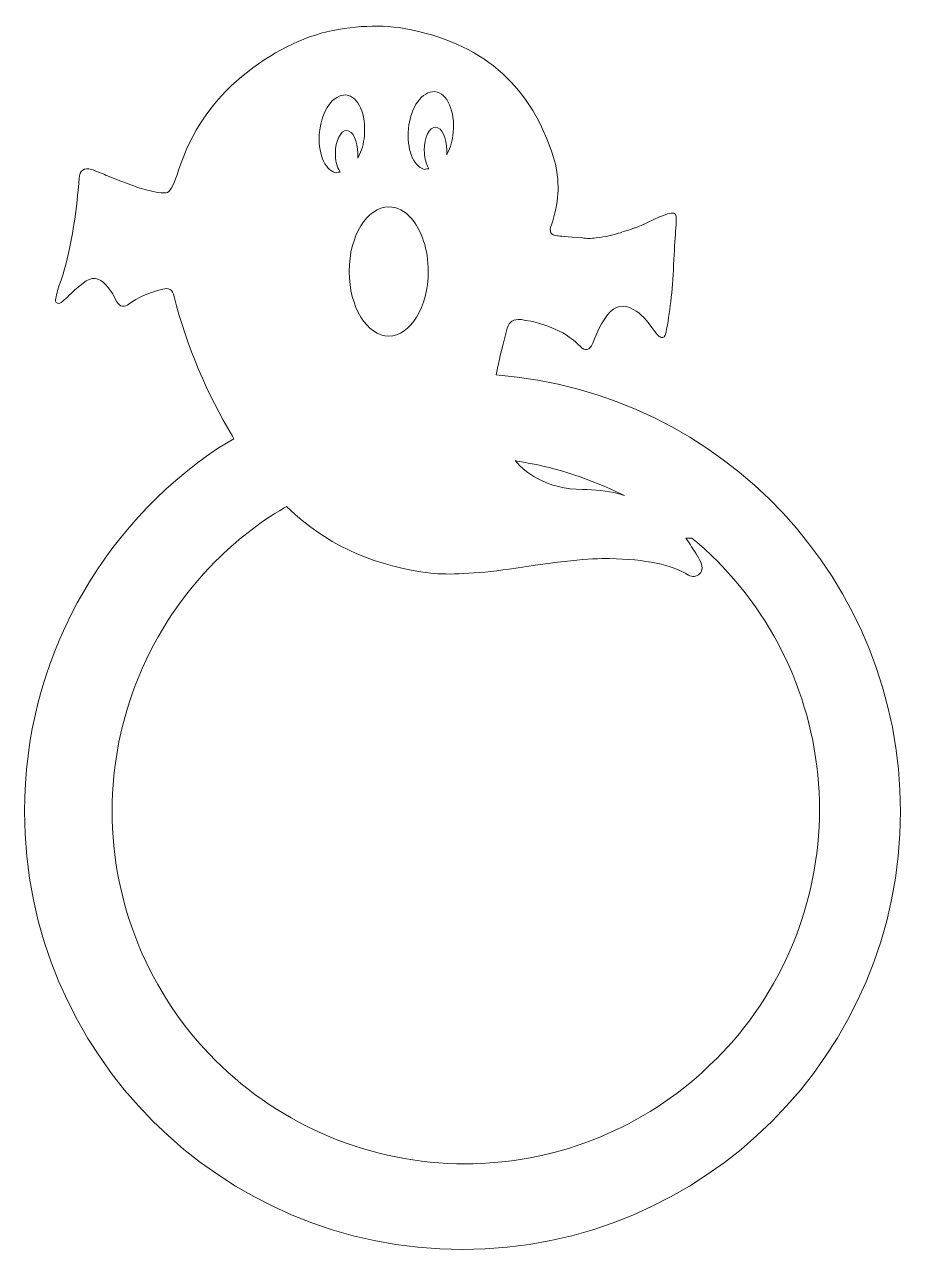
# Model space of a CAD drawing. Header units: inches. Extents: x 0.79 to 2.64, y 0.34 to 2.92.
import ezdxf

# ---------------------------------------------------------------- set-up
doc = ezdxf.new("R2010")
doc.units = ezdxf.units.IN
doc.header["$MEASUREMENT"] = 0
doc.layers.add('Layer 1', color=7, linetype='Continuous')

msp = doc.modelspace()

# ---------------------------------------------------------------- linework, layer by layer
at = {"layer": 'Layer 1', "color": 240, "lineweight": 9, "true_color": 0xed252b}
for points, knots in [([(1.2319, 2.0472), (1.2319, 2.0472), (1.2292, 2.0528), (1.2292, 2.0528), (1.175, 2.1417), (1.1333, 2.2403), (1.1056, 2.3472), (1.1028, 2.3625), (1.0944, 2.3667), (1.0819, 2.3625), (1.0514, 2.3556), (1.0278, 2.3444), (1.0111, 2.3319), (1.0014, 2.3236), (0.9917, 2.325), (0.9847, 2.3361), (0.9764, 2.3542), (0.9681, 2.3653), (0.9625, 2.3708), (0.9472, 2.3889), (0.9319, 2.3903), (0.9139, 2.375), (0.9097, 2.3722), (0.9042, 2.3681), (0.9, 2.3639), (0.8944, 2.3597), (0.8903, 2.3542), (0.8847, 2.35), (0.8792, 2.3444), (0.875, 2.3403), (0.8708, 2.3375), (0.8667, 2.3333), (0.8625, 2.3319), (0.8597, 2.3333), (0.8556, 2.3347), (0.8542, 2.3389), (0.8569, 2.3458), (0.8597, 2.3611), (0.8625, 2.3694), (0.8639, 2.3722), (0.8833, 2.4222), (0.8972, 2.4972), (0.9056, 2.5958), (0.9069, 2.6139), (0.9153, 2.6194), (0.9319, 2.6153), (0.9361, 2.6139), (0.9417, 2.6111), (0.95, 2.6083), (0.9569, 2.6056), (0.9625, 2.6028), (0.9653, 2.6014), (1.0083, 2.5847), (1.0306, 2.5764), (1.0361, 2.575), (1.0653, 2.5667), (1.0833, 2.5639), (1.0917, 2.5667), (1.0986, 2.5708), (1.1069, 2.5861), (1.1153, 2.6139), (1.1417, 2.6944), (1.1861, 2.7597), (1.2486, 2.8111), (1.3111, 2.8625), (1.375, 2.8944), (1.4403, 2.9083), (1.5056, 2.9208), (1.5667, 2.9208), (1.6236, 2.9056), (1.7736, 2.8694), (1.8681, 2.7764), (1.9097, 2.6264), (1.9194, 2.5847), (1.9167, 2.5431), (1.9014, 2.4986), (1.8958, 2.4833), (1.9, 2.4764), (1.9139, 2.475), (1.9167, 2.475), (1.9347, 2.4736), (1.9667, 2.4708), (1.975, 2.4694), (1.9847, 2.4694), (1.9958, 2.4708), (2.0069, 2.4722), (2.0153, 2.4736), (2.0222, 2.475), (2.0292, 2.4764), (2.0389, 2.4792), (2.0514, 2.4833), (2.0639, 2.4875), (2.0736, 2.4903), (2.0764, 2.4917), (2.0806, 2.4931), (2.0903, 2.4958), (2.1056, 2.5042), (2.1056, 2.5042), (2.1292, 2.5153), (2.1292, 2.5153), (2.1472, 2.5222), (2.1569, 2.525), (2.1611, 2.5222), (2.1653, 2.5194), (2.1653, 2.5097), (2.1639, 2.4917), (2.1625, 2.475), (2.1611, 2.4528), (2.1597, 2.425), (2.1583, 2.3958), (2.1569, 2.3694), (2.1542, 2.3458), (2.1514, 2.3222), (2.1486, 2.3), (2.1444, 2.2792), (2.1431, 2.2681), (2.1403, 2.2611), (2.1361, 2.2611), (2.1319, 2.2597), (2.1264, 2.2639), (2.1194, 2.2736), (2.1028, 2.2972), (2.0889, 2.3125), (2.075, 2.3194), (2.0542, 2.3319), (2.0361, 2.3292), (2.0194, 2.3083), (2.0083, 2.2931), (1.9972, 2.2736), (1.9889, 2.2486), (1.9819, 2.2333), (1.9722, 2.2319), (1.9625, 2.2417), (1.9347, 2.2708), (1.8931, 2.2903), (1.8375, 2.2986), (1.8208, 2.3), (1.8125, 2.2944), (1.8083, 2.2806), (1.8, 2.25), (1.7931, 2.2208), (1.7875, 2.1958), (1.7875, 2.1958), (1.7847, 2.1819), (1.7847, 2.1819), (1.7847, 2.1819), (1.7847, 2.1819), (1.7847, 2.1819), (2.2611, 2.1458), (2.6375, 1.7472), (2.6375, 1.2611), (2.6375, 0.7514), (2.2236, 0.3375), (1.7139, 0.3375), (1.2042, 0.3375), (0.7903, 0.7514), (0.7903, 1.2611), (0.7903, 1.5792), (0.9514, 1.8611), (1.1972, 2.0264), (1.1972, 2.0264), (1.2319, 2.0472), (1.2319, 2.0472)], [0, 0, 0, 0, 1, 1, 1, 2, 2, 2, 3, 3, 3, 4, 4, 4, 5, 5, 5, 6, 6, 6, 7, 7, 7, 8, 8, 8, 9, 9, 9, 10, 10, 10, 11, 11, 11, 12, 12, 12, 13, 13, 13, 14, 14, 14, 15, 15, 15, 16, 16, 16, 17, 17, 17, 18, 18, 18, 19, 19, 19, 20, 20, 20, 21, 21, 21, 22, 22, 22, 23, 23, 23, 24, 24, 24, 25, 25, 25, 26, 26, 26, 27, 27, 27, 28, 28, 28, 29, 29, 29, 30, 30, 30, 31, 31, 31, 32, 32, 32, 33, 33, 33, 34, 34, 34, 35, 35, 35, 36, 36, 36, 37, 37, 37, 38, 38, 38, 39, 39, 39, 40, 40, 40, 41, 41, 41, 42, 42, 42, 43, 43, 43, 44, 44, 44, 45, 45, 45, 46, 46, 46, 47, 47, 47, 48, 48, 48, 49, 49, 49, 50, 50, 50, 51, 51, 51, 52, 52, 52, 53, 53, 53, 54, 54, 54, 54]), ([(1.4458, 2.6083), (1.4222, 2.6153), (1.4083, 2.6514), (1.4125, 2.6944), (1.4167, 2.7403), (1.4417, 2.7736), (1.4681, 2.7722), (1.4944, 2.7694), (1.5111, 2.7306), (1.5069, 2.6861), (1.5056, 2.6694), (1.5014, 2.6542), (1.4944, 2.6417), (1.4944, 2.6417), (1.4931, 2.6389), (1.4931, 2.6389), (1.4931, 2.6389), (1.4931, 2.6486), (1.4931, 2.6486), (1.4931, 2.675), (1.4833, 2.6972), (1.4694, 2.6972), (1.4569, 2.6972), (1.4458, 2.6764), (1.4458, 2.6486), (1.4458, 2.6347), (1.4486, 2.6236), (1.4528, 2.6153), (1.4528, 2.6153), (1.4556, 2.6097), (1.4556, 2.6097), (1.4556, 2.6097), (1.4556, 2.6097), (1.4556, 2.6097), (1.4542, 2.6097), (1.4528, 2.6097), (1.4514, 2.6097), (1.45, 2.6083), (1.4486, 2.6083), (1.4458, 2.6083)], [0, 0, 0, 0, 1, 1, 1, 2, 2, 2, 3, 3, 3, 4, 4, 4, 5, 5, 5, 6, 6, 6, 7, 7, 7, 8, 8, 8, 9, 9, 9, 10, 10, 10, 11, 11, 11, 12, 12, 12, 13, 13, 13, 13]), ([(1.6333, 2.6153), (1.6097, 2.6222), (1.5958, 2.6583), (1.6, 2.7014), (1.6042, 2.7472), (1.6292, 2.7806), (1.6556, 2.7792), (1.6819, 2.7764), (1.6986, 2.7375), (1.6944, 2.6931), (1.6931, 2.6764), (1.6889, 2.6611), (1.6819, 2.6486), (1.6819, 2.6486), (1.6806, 2.6458), (1.6806, 2.6458), (1.6806, 2.6458), (1.6806, 2.6556), (1.6806, 2.6556), (1.6806, 2.6819), (1.6708, 2.7042), (1.6569, 2.7042), (1.6444, 2.7042), (1.6333, 2.6833), (1.6333, 2.6556), (1.6333, 2.6417), (1.6361, 2.6306), (1.6403, 2.6222), (1.6403, 2.6222), (1.6431, 2.6167), (1.6431, 2.6167), (1.6431, 2.6167), (1.6431, 2.6167), (1.6431, 2.6167), (1.6417, 2.6167), (1.6403, 2.6167), (1.6389, 2.6167), (1.6361, 2.6153), (1.6347, 2.6153), (1.6333, 2.6153)], [0, 0, 0, 0, 1, 1, 1, 2, 2, 2, 3, 3, 3, 4, 4, 4, 5, 5, 5, 6, 6, 6, 7, 7, 7, 8, 8, 8, 9, 9, 9, 10, 10, 10, 11, 11, 11, 12, 12, 12, 13, 13, 13, 13]), ([(1.6056, 2.5125), (1.5917, 2.5278), (1.5764, 2.5361), (1.5583, 2.5361), (1.5125, 2.5361), (1.475, 2.475), (1.475, 2.4), (1.475, 2.325), (1.5125, 2.2639), (1.5583, 2.2639), (1.6042, 2.2639), (1.6417, 2.325), (1.6417, 2.4), (1.6417, 2.4458), (1.6278, 2.4875), (1.6056, 2.5125)], [0, 0, 0, 0, 1, 1, 1, 2, 2, 2, 3, 3, 3, 4, 4, 4, 5, 5, 5, 5]), ([(1.825, 2.0014), (1.825, 2.0014), (1.825, 2.0014), (1.825, 2.0014), (1.8375, 1.9861), (1.8528, 1.9736), (1.8708, 1.9639), (1.9, 1.9486), (1.9306, 1.9403), (1.9667, 1.9403), (1.9931, 1.9403), (2.0181, 1.9375), (2.0417, 1.9319), (2.0417, 1.9319), (2.0556, 1.9278), (2.0556, 1.9278), (2.0556, 1.9278), (2.0375, 1.9361), (2.0375, 1.9361), (1.9722, 1.9667), (1.9014, 1.9889), (1.8292, 2), (1.8292, 2), (1.825, 2.0014), (1.825, 2.0014)], [0, 0, 0, 0, 1, 1, 1, 2, 2, 2, 3, 3, 3, 4, 4, 4, 5, 5, 5, 6, 6, 6, 7, 7, 7, 8, 8, 8, 8]), ([(2.2194, 0.7111), (2.0833, 0.5875), (1.9042, 0.5181), (1.7194, 0.5181), (1.5222, 0.5181), (1.3319, 0.5972), (1.1931, 0.7361), (1.0528, 0.8764), (0.975, 1.0653), (0.975, 1.2625), (0.975, 1.4597), (1.0542, 1.65), (1.1931, 1.7889), (1.2361, 1.8319), (1.2847, 1.8708), (1.3375, 1.9014), (1.3375, 1.9014), (1.3431, 1.9042), (1.3431, 1.9042), (1.3431, 1.9042), (1.3611, 1.8875), (1.3611, 1.8875), (1.4389, 1.8181), (1.5347, 1.7778), (1.6472, 1.7639), (1.6847, 1.7597), (1.7403, 1.7625), (1.8125, 1.7722), (1.9153, 1.7889), (1.9847, 1.7958), (2.0236, 1.7944), (2.1, 1.7931), (2.1556, 1.7819), (2.1903, 1.7597), (2.1986, 1.7556), (2.2069, 1.7556), (2.2139, 1.7625), (2.2208, 1.7694), (2.2208, 1.7792), (2.2139, 1.7917), (2.2069, 1.8042), (2.1986, 1.8167), (2.1917, 1.8278), (2.1917, 1.8278), (2.1847, 1.8375), (2.1847, 1.8375), (2.1847, 1.8375), (2.1889, 1.8375), (2.1889, 1.8375), (2.1889, 1.8375), (2.1972, 1.8375), (2.1972, 1.8375), (2.1972, 1.8375), (2.2083, 1.8292), (2.2083, 1.8292), (2.2222, 1.8167), (2.2361, 1.8042), (2.2486, 1.7917), (2.3889, 1.6514), (2.4667, 1.4625), (2.4667, 1.2653), (2.4667, 1.0681), (2.3875, 0.8778), (2.2486, 0.7389), (2.2375, 0.7292), (2.2292, 0.7194), (2.2194, 0.7111)], [0, 0, 0, 0, 1, 1, 1, 2, 2, 2, 3, 3, 3, 4, 4, 4, 5, 5, 5, 6, 6, 6, 7, 7, 7, 8, 8, 8, 9, 9, 9, 10, 10, 10, 11, 11, 11, 12, 12, 12, 13, 13, 13, 14, 14, 14, 15, 15, 15, 16, 16, 16, 17, 17, 17, 18, 18, 18, 19, 19, 19, 20, 20, 20, 21, 21, 21, 22, 22, 22, 22])]:
    msp.add_open_spline(points, degree=3, knots=knots, dxfattribs=at)

doc.saveas('drawing.dxf')
